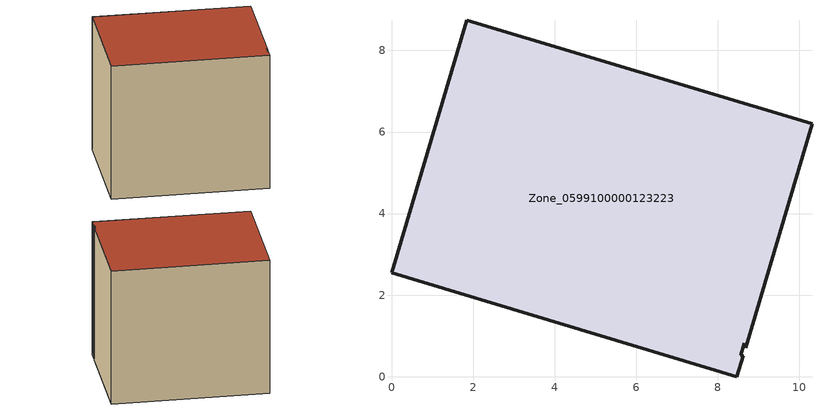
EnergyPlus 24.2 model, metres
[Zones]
Zone_0599100000123223
 floor ground (C_G): 8.62,0.52 8.47,0 0,2.55 1.84,8.74 10.31,6.2 8.68,0.71 8.65,0.82 8.57,0.53 z0.51
 wall outside (C_F): 8.62,0.52 8.57,0.53 8.65,0.82 8.68,0.71 10.31,6.2 1.84,8.74 0,2.55 8.47,0 8.62,0.52 z0.51:8.57
 roof outside (C_R): 8.47,0 8.62,0.52 8.57,0.53 8.65,0.82 8.68,0.71 10.31,6.2 1.84,8.74 0,2.55 z8.57
[BUILDING]
Pand.0599100000123223: North Axis=0; Terrain=City; Loads Convergence Tolerance Value=0.04; Temperature Convergence Tolerance Value=0.4; Solar Distribution=FullExterior; Maximum Number of Warmup Days=25; Minimum Number of Warmup Days=1
[Site:Location]
Rotterdam.The.Hague.AP_ZH_NLD Design_Conditions: Latitude=51.96; Longitude=4.45; Time Zone=1; Elevation=-4.5
[SITE:GROUNDTEMPERATURE:BUILDINGSURFACE]
18, 18, 18, 18, 18, 18, 18, 18, 18, 18, 18, 18
[MATERIAL] Thermal Absorptance=0.9; Solar Absorptance=0.7; Visible Absorptance=0.7
Name | Roughness | Thickness | Conductivity | Density | Specific Heat
G.TI.1965-1974 | MediumSmooth | 0.15 | 0.882353 | 540 | 1210
F.TI.1965-1974 | Rough | 0.3 | 0.697674 | 1920 | 840
R.TI.1965-1974 | MediumRough | 0.2 | 0.232558 | 1500 | 1000
[CONSTRUCTION]
C_G: G.TI.1965-1974
C_F: F.TI.1965-1974
C_R: R.TI.1965-1974
[ZONE]
Zone_0599100000123223: Type=1; Multiplier=1; Ceiling Height=Autocalculate; Volume=Autocalculate; Floor Area=autocalculate; Part of Total Floor Area=Yes
[ZONEINFILTRATION:DESIGNFLOWRATE]
Infil_Zone_0599100000123223: Zone or ZoneList or Space or SpaceList=Zone_0599100000123223; Schedule=AlwaysOn; Design Flow Rate Calculation Method=Flow/Area; Flow Rate per Floor Area=0.003; Constant Term Coefficient=1; Temperature Term Coefficient=0; Velocity Term Coefficient=0; Velocity Squared Term Coefficient=0
[HVACTEMPLATE:ZONE:IDEALLOADSAIRSYSTEM]
Zone_0599100000123223: Maximum Heating Supply Air Temperature=50; Minimum Cooling Supply Air Temperature=13; Maximum Heating Supply Air Humidity Ratio=0.0156; Minimum Cooling Supply Air Humidity Ratio=0.0077; Heating Limit=NoLimit; Cooling Limit=NoLimit; Dehumidification Control Type=ConstantSensibleHeatRatio; Cooling Sensible Heat Ratio=0.7; Dehumidification Setpoint=60; Humidification Control Type=None; Humidification Setpoint=30; Outdoor Air Method=None; Outdoor Air Flow Rate per Person=0.00944; Outdoor Air Flow Rate per Zone Floor Area=0; Outdoor Air Flow Rate per Zone=0; Demand Controlled Ventilation Type=None; Outdoor Air Economizer Type=NoEconomizer; Heat Recovery Type=None; Sensible Heat Recovery Effectiveness=0.7; Latent Heat Recovery Effectiveness=0.65
[ZONECONTROL:THERMOSTAT]
ThermostatControl_Zone_0599100000123223: Zone or ZoneList=Zone_0599100000123223; Control Type Schedule=DualSetpointControlType; Control 1=Thermostat_Zone_0599100000123223; Temperature Difference Between Cutout And Setpoint=0
[THERMOSTATSETPOINT:DUALSETPOINT]
Thermostat_Zone_0599100000123223: Heating Setpoint Temperature Schedule=HeatingSetpoint_Zone_0599100000123223; Cooling Setpoint Temperature Schedule=CoolingSetpoint_Zone_0599100000123223
[SCHEDULE:COMPACT]
HeatingSetpoint_Zone_0599100000123223: Through: 12/31, For: AllDays, Until: 24:00, 21
CoolingSetpoint_Zone_0599100000123223: Through: 12/31, For: AllDays, Until: 24:00, 24
DualSetpointControlType: Through: 12/31, For: AllDays, Until: 24:00, 4
AlwaysOn: Through: 12/31, For: AllDays, Until: 24:00, 1
